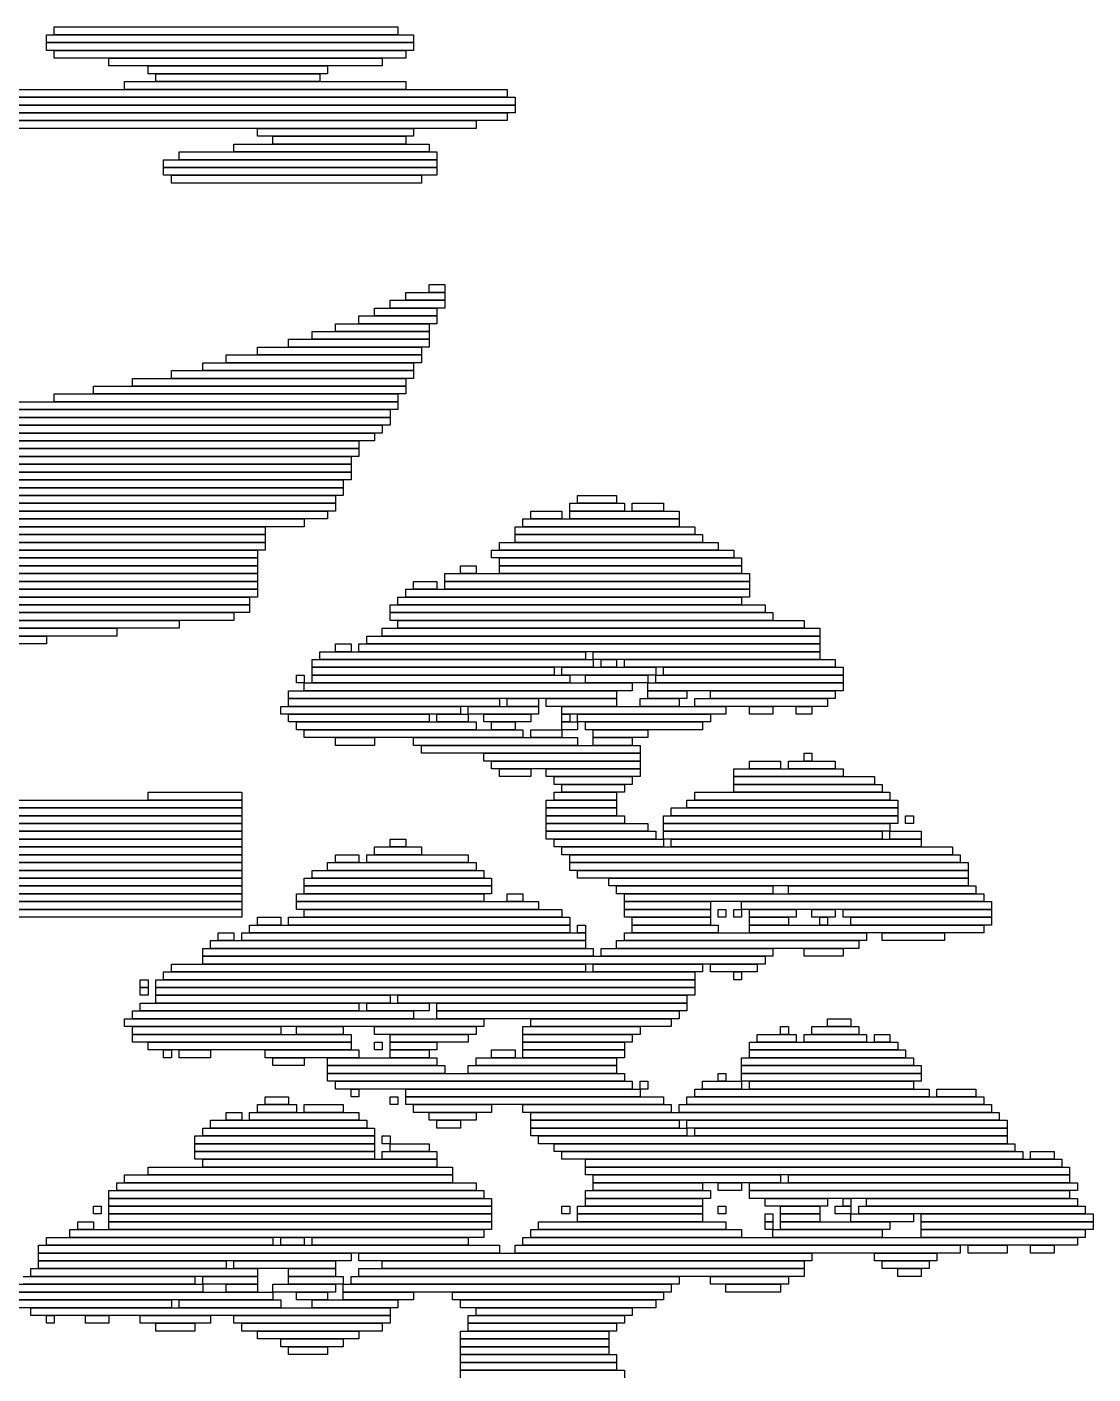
# Model space of a CAD drawing. Extents: x 290 to 734, y 306 to 705.
# Drawn here: x 597.5 to 734, y 509.5 to 682 of the extents above; entities that cross this region are included whole.
import ezdxf

# ---------------------------------------------------------------- set-up
doc = ezdxf.new("R2010")
doc.units = 0

msp = doc.modelspace()

# ---------------------------------------------------------------- linework, layer by layer
for p, q in [((601, 682), (645, 682)), ((601, 681), (601, 682)), ((645, 682), (645, 681)), ((600, 681), (647, 681)), ((600, 680), (600, 681)), ((647, 680), (600, 680)), ((600, 680), (647, 680)), ((600, 679), (600, 680)), ((645, 681), (601, 681)), ((647, 681), (647, 680)), ((647, 680), (647, 679)), ((647, 679), (600, 679)), ((601, 679), (646, 679)), ((601, 678), (601, 679)), ((646, 678), (601, 678)), ((608, 678), (643, 678)), ((608, 677), (608, 678)), ((643, 678), (643, 677)), ((646, 679), (646, 678)), ((643, 677), (608, 677)), ((613, 677), (636, 677)), ((613, 676), (613, 677)), ((636, 677), (636, 676)), ((610, 675), (646, 675)), ((610, 674), (610, 675)), ((636, 676), (613, 676)), ((614, 676), (635, 676)), ((614, 675), (614, 676)), ((635, 675), (614, 675)), ((635, 676), (635, 675)), ((646, 675), (646, 674)), ((583, 673), (660, 673)), ((586, 674), (659, 674)), ((659, 673), (586, 673)), ((646, 674), (610, 674)), ((659, 674), (659, 673)), ((660, 673), (660, 672)), ((582, 672), (660, 672)), ((660, 672), (583, 672)), ((660, 672), (660, 671)), ((660, 671), (582, 671)), ((582, 671), (659, 671)), ((659, 670), (582, 670)), ((585, 670), (655, 670)), ((655, 670), (655, 669)), ((659, 671), (659, 670)), ((655, 669), (585, 669)), ((627, 669), (647, 669)), ((627, 668), (627, 669)), ((647, 668), (627, 668)), ((629, 668), (646, 668)), ((629, 667), (629, 668)), ((646, 668), (646, 667)), ((647, 669), (647, 668)), ((617, 666), (650, 666)), ((617, 665), (617, 666)), ((624, 667), (649, 667)), ((624, 666), (624, 667)), ((649, 666), (624, 666)), ((646, 667), (629, 667)), ((649, 667), (649, 666)), ((650, 666), (650, 665)), ((615, 665), (650, 665)), ((615, 664), (615, 665)), ((650, 665), (617, 665)), ((650, 665), (650, 664)), ((650, 664), (615, 664)), ((615, 664), (650, 664)), ((615, 663), (615, 664)), ((650, 663), (615, 663)), ((616, 663), (648, 663)), ((616, 662), (616, 663)), ((648, 663), (648, 662)), ((650, 664), (650, 663)), ((648, 662), (616, 662)), ((649, 649), (651, 649)), ((649, 648), (649, 649)), ((651, 649), (651, 648)), ((644, 647), (651, 647)), ((644, 646), (644, 647)), ((646, 648), (651, 648)), ((646, 647), (646, 648)), ((651, 647), (646, 647)), ((651, 648), (649, 648)), ((651, 648), (651, 647)), ((651, 647), (651, 646)), ((642, 646), (650, 646)), ((642, 645), (642, 646)), ((651, 646), (644, 646)), ((650, 646), (650, 645)), ((637, 644), (649, 644)), ((637, 643), (637, 644)), ((640, 645), (650, 645)), ((640, 644), (640, 645)), ((650, 644), (640, 644)), ((650, 645), (642, 645)), ((649, 644), (649, 643)), ((650, 645), (650, 644)), ((631, 642), (649, 642)), ((631, 641), (631, 642)), ((634, 643), (649, 643)), ((634, 642), (634, 643)), ((649, 642), (634, 642)), ((649, 643), (637, 643)), ((649, 643), (649, 642)), ((649, 642), (649, 641)), ((623, 640), (648, 640)), ((623, 639), (623, 640)), ((627, 641), (648, 641)), ((627, 640), (627, 641)), ((648, 640), (627, 640)), ((649, 641), (631, 641)), ((648, 641), (648, 640)), ((648, 640), (648, 639)), ((620, 639), (647, 639)), ((620, 638), (620, 639)), ((648, 639), (623, 639)), ((647, 639), (647, 638)), ((611, 637), (646, 637)), ((611, 636), (611, 637)), ((616, 638), (647, 638)), ((616, 637), (616, 638)), ((647, 637), (616, 637)), ((647, 638), (620, 638)), ((646, 637), (646, 636)), ((647, 638), (647, 637)), ((601, 635), (645, 635)), ((601, 634), (601, 635)), ((606, 636), (646, 636)), ((606, 635), (606, 636)), ((646, 635), (606, 635)), ((646, 636), (611, 636)), ((645, 635), (645, 634)), ((646, 636), (646, 635)), ((595, 634), (645, 634)), ((645, 634), (601, 634)), ((645, 634), (645, 633)), ((580, 632), (644, 632)), ((588, 633), (644, 633)), ((644, 632), (588, 632)), ((645, 633), (595, 633)), ((644, 633), (644, 632)), ((644, 632), (644, 631)), ((559, 630), (642, 630)), ((571, 631), (643, 631)), ((643, 630), (571, 630)), ((644, 631), (580, 631)), ((642, 630), (642, 629)), ((643, 631), (643, 630)), ((398, 628), (640, 628)), ((543, 629), (640, 629)), ((640, 628), (543, 628)), ((642, 629), (559, 629)), ((640, 629), (640, 628)), ((640, 628), (640, 627)), ((640, 627), (398, 627)), ((398, 627), (639, 627)), ((639, 627), (639, 626)), ((639, 626), (398, 626)), ((399, 626), (639, 626)), ((639, 625), (399, 625)), ((399, 625), (639, 625)), ((639, 626), (639, 625)), ((639, 625), (639, 624)), ((639, 624), (399, 624)), ((399, 624), (638, 624)), ((638, 623), (399, 623)), ((400, 623), (638, 623)), ((638, 624), (638, 623)), ((638, 623), (638, 622)), ((638, 622), (400, 622)), ((400, 622), (637, 622)), ((637, 621), (400, 621)), ((401, 621), (637, 621)), ((637, 622), (637, 621)), ((637, 621), (637, 620)), ((667, 621), (674, 621)), ((667, 620), (667, 621)), ((668, 622), (673, 622)), ((668, 621), (668, 622)), ((673, 621), (668, 621)), ((673, 622), (673, 621)), ((674, 621), (674, 620)), ((675, 621), (679, 621)), ((675, 620), (675, 621)), ((679, 621), (679, 620)), ((637, 620), (401, 620)), ((401, 620), (636, 620)), ((636, 620), (636, 619)), ((662, 620), (666, 620)), ((662, 619), (662, 620)), ((666, 620), (666, 619)), ((674, 620), (667, 620)), ((667, 620), (681, 620)), ((667, 619), (667, 620)), ((679, 620), (675, 620)), ((681, 620), (681, 619)), ((636, 619), (401, 619)), ((404, 619), (633, 619)), ((633, 618), (404, 618)), ((409, 618), (628, 618)), ((628, 618), (628, 617)), ((633, 619), (633, 618)), ((660, 618), (683, 618)), ((660, 617), (660, 618)), ((661, 619), (681, 619)), ((661, 618), (661, 619)), ((681, 618), (661, 618)), ((666, 619), (662, 619)), ((681, 619), (667, 619)), ((681, 619), (681, 618)), ((683, 618), (683, 617)), ((628, 617), (409, 617)), ((410, 617), (628, 617)), ((628, 616), (410, 616)), ((410, 616), (628, 616)), ((628, 617), (628, 616)), ((628, 616), (628, 615)), ((658, 616), (686, 616)), ((658, 615), (658, 616)), ((683, 617), (660, 617)), ((660, 617), (684, 617)), ((660, 616), (660, 617)), ((684, 616), (660, 616)), ((684, 617), (684, 616)), ((686, 616), (686, 615)), ((628, 615), (410, 615)), ((410, 615), (627, 615)), ((627, 615), (627, 614)), ((657, 615), (688, 615)), ((657, 614), (657, 615)), ((686, 615), (658, 615)), ((688, 615), (688, 614)), ((627, 614), (410, 614)), ((410, 614), (627, 614)), ((627, 613), (410, 613)), ((410, 613), (627, 613)), ((627, 614), (627, 613)), ((627, 613), (627, 612)), ((653, 613), (655, 613)), ((653, 612), (653, 613)), ((655, 613), (655, 612)), ((688, 614), (657, 614)), ((658, 614), (689, 614)), ((658, 613), (658, 614)), ((689, 613), (658, 613)), ((658, 613), (689, 613)), ((658, 612), (658, 613)), ((689, 614), (689, 613)), ((689, 613), (689, 612)), ((627, 612), (410, 612)), ((411, 612), (627, 612)), ((627, 611), (411, 611)), ((411, 611), (627, 611)), ((627, 612), (627, 611)), ((627, 611), (627, 610)), ((647, 611), (650, 611)), ((647, 610), (647, 611)), ((650, 611), (650, 610)), ((651, 612), (690, 612)), ((651, 611), (651, 612)), ((690, 611), (651, 611)), ((651, 611), (690, 611)), ((651, 610), (651, 611)), ((655, 612), (653, 612)), ((689, 612), (658, 612)), ((690, 612), (690, 611)), ((690, 611), (690, 610)), ((627, 610), (411, 610)), ((411, 610), (627, 610)), ((627, 609), (411, 609)), ((411, 609), (626, 609)), ((626, 609), (626, 608)), ((627, 610), (627, 609)), ((645, 609), (689, 609)), ((645, 608), (645, 609)), ((646, 610), (690, 610)), ((646, 609), (646, 610)), ((690, 609), (646, 609)), ((650, 610), (647, 610)), ((690, 610), (651, 610)), ((689, 609), (689, 608)), ((690, 610), (690, 609)), ((626, 608), (411, 608)), ((412, 608), (626, 608)), ((626, 608), (626, 607)), ((644, 608), (692, 608)), ((644, 607), (644, 608)), ((689, 608), (645, 608)), ((692, 608), (692, 607)), ((626, 607), (412, 607)), ((413, 607), (624, 607)), ((624, 606), (413, 606)), ((420, 606), (617, 606)), ((617, 606), (617, 605)), ((624, 607), (624, 606)), ((692, 607), (644, 607)), ((644, 607), (693, 607)), ((644, 606), (644, 607)), ((693, 606), (644, 606)), ((645, 606), (697, 606)), ((645, 605), (645, 606)), ((693, 607), (693, 606)), ((697, 606), (697, 605)), ((617, 605), (420, 605)), ((427, 605), (609, 605)), ((609, 604), (427, 604)), ((436, 604), (600, 604)), ((600, 604), (600, 603)), ((609, 605), (609, 604)), ((641, 604), (699, 604)), ((641, 603), (641, 604)), ((643, 605), (699, 605)), ((643, 604), (643, 605)), ((699, 604), (643, 604)), ((697, 605), (645, 605)), ((699, 605), (699, 604)), ((699, 604), (699, 603)), ((600, 603), (436, 603)), ((637, 603), (639, 603)), ((637, 602), (637, 603)), ((639, 603), (639, 602)), ((640, 603), (699, 603)), ((640, 602), (640, 603)), ((699, 603), (641, 603)), ((699, 603), (699, 602)), ((634, 601), (670, 601)), ((634, 600), (634, 601)), ((635, 602), (669, 602)), ((635, 601), (635, 602)), ((669, 601), (635, 601)), ((639, 602), (637, 602)), ((699, 602), (640, 602)), ((669, 602), (669, 601)), ((670, 602), (699, 602)), ((670, 601), (670, 602)), ((699, 601), (670, 601)), ((670, 601), (670, 600)), ((671, 601), (673, 601)), ((671, 600), (671, 601)), ((673, 601), (673, 600)), ((674, 601), (701, 601)), ((674, 600), (674, 601)), ((699, 602), (699, 601)), ((701, 601), (701, 600)), ((632, 599), (633, 599)), ((632, 598), (632, 599)), ((633, 599), (633, 598)), ((670, 600), (634, 600)), ((634, 600), (665, 600)), ((634, 599), (634, 600)), ((665, 599), (634, 599)), ((634, 599), (667, 599)), ((634, 598), (634, 599)), ((665, 600), (665, 599)), ((666, 600), (678, 600)), ((666, 599), (666, 600)), ((678, 599), (666, 599)), ((667, 599), (667, 598)), ((669, 599), (677, 599)), ((669, 598), (669, 599)), ((673, 600), (671, 600)), ((701, 600), (674, 600)), ((677, 599), (677, 598)), ((678, 600), (678, 599)), ((678, 599), (702, 599)), ((678, 598), (678, 599)), ((679, 600), (702, 600)), ((679, 599), (679, 600)), ((702, 599), (679, 599)), ((702, 600), (702, 599)), ((702, 599), (702, 598)), ((631, 597), (673, 597)), ((631, 596), (631, 597)), ((633, 598), (632, 598)), ((633, 598), (675, 598)), ((633, 597), (633, 598)), ((675, 597), (633, 597)), ((667, 598), (634, 598)), ((677, 598), (669, 598)), ((673, 597), (673, 596)), ((675, 598), (675, 597)), ((677, 598), (702, 598)), ((677, 597), (677, 598)), ((702, 597), (677, 597)), ((677, 597), (682, 597)), ((677, 596), (677, 597)), ((702, 598), (678, 598)), ((682, 597), (682, 596)), ((685, 597), (701, 597)), ((685, 596), (685, 597)), ((701, 597), (701, 596)), ((702, 598), (702, 597)), ((673, 596), (631, 596)), ((631, 596), (658, 596)), ((631, 595), (631, 596)), ((658, 596), (658, 595)), ((659, 596), (663, 596)), ((659, 595), (659, 596)), ((663, 596), (663, 595)), ((664, 596), (673, 596)), ((664, 595), (664, 596)), ((673, 596), (673, 595)), ((676, 596), (681, 596)), ((676, 595), (676, 596)), ((682, 596), (677, 596)), ((681, 596), (681, 595)), ((683, 596), (700, 596)), ((683, 595), (683, 596)), ((701, 596), (685, 596)), ((700, 596), (700, 595)), ((630, 595), (653, 595)), ((630, 594), (630, 595)), ((653, 594), (630, 594)), ((658, 595), (631, 595)), ((631, 594), (649, 594)), ((631, 593), (631, 594)), ((649, 594), (649, 593)), ((650, 594), (654, 594)), ((650, 593), (650, 594)), ((653, 595), (653, 594)), ((654, 595), (663, 595)), ((654, 594), (654, 595)), ((663, 594), (654, 594)), ((654, 594), (654, 593)), ((656, 594), (662, 594)), ((656, 593), (656, 594)), ((663, 595), (659, 595)), ((662, 594), (662, 593)), ((663, 595), (663, 594)), ((673, 595), (664, 595)), ((666, 595), (687, 595)), ((666, 594), (666, 595)), ((687, 594), (666, 594)), ((666, 594), (667, 594)), ((666, 593), (666, 594)), ((667, 594), (667, 593)), ((668, 594), (685, 594)), ((668, 593), (668, 594)), ((681, 595), (676, 595)), ((700, 595), (683, 595)), ((685, 594), (685, 593)), ((687, 595), (687, 594)), ((690, 595), (693, 595)), ((690, 594), (690, 595)), ((693, 594), (690, 594)), ((693, 595), (693, 594)), ((696, 595), (698, 595)), ((696, 594), (696, 595)), ((698, 594), (696, 594)), ((698, 595), (698, 594)), ((649, 593), (631, 593)), ((632, 593), (655, 593)), ((632, 592), (632, 593)), ((655, 592), (632, 592)), ((633, 592), (661, 592)), ((633, 591), (633, 592)), ((654, 593), (650, 593)), ((655, 593), (655, 592)), ((662, 593), (656, 593)), ((657, 593), (660, 593)), ((657, 592), (657, 593)), ((660, 592), (657, 592)), ((660, 593), (660, 592)), ((661, 592), (661, 591)), ((662, 592), (666, 592)), ((662, 591), (662, 592)), ((667, 593), (666, 593)), ((666, 593), (668, 593)), ((666, 592), (666, 593)), ((668, 592), (666, 592)), ((666, 592), (666, 591)), ((685, 593), (668, 593)), ((668, 593), (668, 592)), ((669, 593), (684, 593)), ((669, 592), (669, 593)), ((684, 592), (669, 592)), ((670, 592), (677, 592)), ((670, 591), (670, 592)), ((677, 592), (677, 591)), ((684, 593), (684, 592)), ((661, 591), (633, 591)), ((637, 591), (642, 591)), ((637, 590), (637, 591)), ((642, 590), (637, 590)), ((642, 591), (642, 590)), ((647, 591), (668, 591)), ((647, 590), (647, 591)), ((668, 590), (647, 590)), ((648, 590), (676, 590)), ((648, 589), (648, 590)), ((666, 591), (662, 591)), ((668, 591), (668, 590)), ((677, 591), (670, 591)), ((670, 591), (675, 591)), ((670, 590), (670, 591)), ((675, 590), (670, 590)), ((675, 591), (675, 590)), ((676, 590), (676, 589)), ((676, 589), (648, 589)), ((656, 589), (676, 589)), ((656, 588), (656, 589)), ((676, 589), (676, 588)), ((697, 589), (698, 589)), ((697, 588), (697, 589)), ((698, 589), (698, 588)), ((676, 588), (656, 588)), ((657, 588), (676, 588)), ((657, 587), (657, 588)), ((676, 587), (657, 587)), ((658, 587), (662, 587)), ((658, 586), (658, 587)), ((662, 587), (662, 586)), ((664, 587), (676, 587)), ((664, 586), (664, 587)), ((676, 588), (676, 587)), ((676, 587), (676, 586)), ((688, 587), (702, 587)), ((688, 586), (688, 587)), ((690, 588), (694, 588)), ((690, 587), (690, 588)), ((694, 587), (690, 587)), ((694, 588), (694, 587)), ((695, 588), (701, 588)), ((695, 587), (695, 588)), ((701, 587), (695, 587)), ((698, 588), (697, 588)), ((701, 588), (701, 587)), ((702, 587), (702, 586)), ((662, 586), (658, 586)), ((676, 586), (664, 586)), ((665, 586), (675, 586)), ((665, 585), (665, 586)), ((675, 585), (665, 585)), ((666, 585), (674, 585)), ((666, 584), (666, 585)), ((674, 585), (674, 584)), ((675, 586), (675, 585)), ((702, 586), (688, 586)), ((688, 586), (706, 586)), ((688, 585), (688, 586)), ((706, 585), (688, 585)), ((688, 585), (707, 585)), ((688, 584), (688, 585)), ((706, 586), (706, 585)), ((707, 585), (707, 584)), ((613, 584), (625, 584)), ((613, 583), (613, 584)), ((625, 584), (625, 583)), ((665, 584), (673, 584)), ((665, 583), (665, 584)), ((674, 584), (666, 584)), ((673, 584), (673, 583)), ((683, 584), (708, 584)), ((683, 583), (683, 584)), ((707, 584), (688, 584)), ((708, 584), (708, 583)), ((413, 582), (625, 582)), ((563, 583), (625, 583)), ((625, 582), (563, 582)), ((625, 583), (613, 583)), ((625, 583), (625, 582)), ((625, 582), (625, 581)), ((664, 583), (673, 583)), ((664, 582), (664, 583)), ((673, 582), (664, 582)), ((664, 582), (673, 582)), ((664, 581), (664, 582)), ((673, 583), (665, 583)), ((673, 583), (673, 582)), ((673, 582), (673, 581)), ((680, 582), (709, 582)), ((680, 581), (680, 582)), ((682, 583), (709, 583)), ((682, 582), (682, 583)), ((709, 582), (682, 582)), ((708, 583), (683, 583)), ((709, 583), (709, 582)), ((709, 582), (709, 581)), ((625, 581), (413, 581)), ((413, 581), (625, 581)), ((625, 580), (413, 580)), ((413, 580), (625, 580)), ((625, 581), (625, 580)), ((625, 580), (625, 579)), ((673, 581), (664, 581)), ((664, 581), (674, 581)), ((664, 580), (664, 581)), ((674, 580), (664, 580)), ((664, 580), (677, 580)), ((664, 579), (664, 580)), ((674, 581), (674, 580)), ((677, 580), (677, 579)), ((679, 581), (709, 581)), ((679, 580), (679, 581)), ((709, 580), (679, 580)), ((679, 580), (708, 580)), ((679, 579), (679, 580)), ((709, 581), (680, 581)), ((708, 580), (708, 579)), ((709, 581), (709, 580)), ((710, 581), (711, 581)), ((710, 580), (710, 581)), ((711, 580), (710, 580)), ((711, 581), (711, 580)), ((625, 579), (413, 579)), ((413, 579), (625, 579)), ((625, 578), (413, 578)), ((413, 578), (625, 578)), ((625, 579), (625, 578)), ((625, 578), (625, 577)), ((644, 578), (646, 578)), ((644, 577), (644, 578)), ((646, 578), (646, 577)), ((677, 579), (664, 579)), ((664, 579), (678, 579)), ((664, 578), (664, 579)), ((678, 578), (664, 578)), ((665, 578), (679, 578)), ((665, 577), (665, 578)), ((678, 579), (678, 578)), ((708, 579), (679, 579)), ((679, 579), (707, 579)), ((679, 578), (679, 579)), ((707, 578), (679, 578)), ((679, 578), (679, 577)), ((680, 578), (712, 578)), ((680, 577), (680, 578)), ((707, 579), (707, 578)), ((708, 579), (712, 579)), ((708, 578), (708, 579)), ((712, 578), (708, 578)), ((712, 579), (712, 578)), ((712, 578), (712, 577)), ((625, 577), (413, 577)), ((413, 577), (625, 577)), ((625, 577), (625, 576)), ((642, 577), (648, 577)), ((642, 576), (642, 577)), ((646, 577), (644, 577)), ((648, 577), (648, 576)), ((679, 577), (665, 577)), ((666, 577), (716, 577)), ((666, 576), (666, 577)), ((712, 577), (680, 577)), ((716, 577), (716, 576)), ((625, 576), (413, 576)), ((413, 576), (625, 576)), ((625, 575), (413, 575)), ((413, 575), (625, 575)), ((625, 576), (625, 575)), ((625, 575), (625, 574)), ((636, 575), (655, 575)), ((636, 574), (636, 575)), ((637, 576), (640, 576)), ((637, 575), (637, 576)), ((640, 575), (637, 575)), ((640, 576), (640, 575)), ((641, 576), (654, 576)), ((641, 575), (641, 576)), ((654, 575), (641, 575)), ((648, 576), (642, 576)), ((654, 576), (654, 575)), ((655, 575), (655, 574)), ((716, 576), (666, 576)), ((667, 576), (717, 576)), ((667, 575), (667, 576)), ((717, 575), (667, 575)), ((667, 575), (718, 575)), ((667, 574), (667, 575)), ((717, 576), (717, 575)), ((718, 575), (718, 574)), ((625, 574), (413, 574)), ((413, 574), (625, 574)), ((625, 573), (413, 573)), ((413, 573), (625, 573)), ((625, 574), (625, 573)), ((625, 573), (625, 572)), ((633, 573), (657, 573)), ((633, 572), (633, 573)), ((634, 574), (656, 574)), ((634, 573), (634, 574)), ((656, 573), (634, 573)), ((655, 574), (636, 574)), ((656, 574), (656, 573)), ((657, 573), (657, 572)), ((718, 574), (667, 574)), ((668, 574), (718, 574)), ((668, 573), (668, 574)), ((718, 573), (668, 573)), ((672, 573), (718, 573)), ((672, 572), (672, 573)), ((718, 574), (718, 573)), ((718, 573), (718, 572)), ((625, 572), (413, 572)), ((413, 572), (625, 572)), ((625, 571), (413, 571)), ((413, 571), (625, 571)), ((625, 572), (625, 571)), ((625, 571), (625, 570)), ((632, 571), (656, 571)), ((632, 570), (632, 571)), ((657, 572), (633, 572)), ((633, 572), (657, 572)), ((633, 571), (633, 572)), ((657, 571), (633, 571)), ((656, 571), (656, 570)), ((657, 572), (657, 571)), ((659, 571), (661, 571)), ((659, 570), (659, 571)), ((661, 571), (661, 570)), ((718, 572), (672, 572)), ((673, 572), (693, 572)), ((673, 571), (673, 572)), ((693, 571), (673, 571)), ((674, 571), (720, 571)), ((674, 570), (674, 571)), ((693, 572), (693, 571)), ((695, 572), (719, 572)), ((695, 571), (695, 572)), ((719, 571), (695, 571)), ((719, 572), (719, 571)), ((720, 571), (720, 570)), ((625, 570), (413, 570)), ((413, 570), (625, 570)), ((625, 570), (625, 569)), ((656, 570), (632, 570)), ((632, 570), (663, 570)), ((632, 569), (632, 570)), ((661, 570), (659, 570)), ((663, 570), (663, 569)), ((720, 570), (674, 570)), ((674, 570), (685, 570)), ((674, 569), (674, 570)), ((685, 570), (685, 569)), ((689, 570), (721, 570)), ((689, 569), (689, 570)), ((721, 570), (721, 569)), ((625, 569), (413, 569)), ((413, 569), (625, 569)), ((625, 568), (413, 568)), ((625, 569), (625, 568)), ((627, 568), (630, 568)), ((627, 567), (627, 568)), ((630, 568), (630, 567)), ((631, 568), (667, 568)), ((631, 567), (631, 568)), ((663, 569), (632, 569)), ((633, 569), (666, 569)), ((633, 568), (633, 569)), ((666, 568), (633, 568)), ((666, 569), (666, 568)), ((667, 568), (667, 567)), ((685, 569), (674, 569)), ((674, 569), (685, 569)), ((674, 568), (674, 569)), ((685, 568), (674, 568)), ((675, 568), (685, 568)), ((675, 567), (675, 568)), ((685, 569), (685, 568)), ((685, 568), (685, 567)), ((686, 569), (687, 569)), ((686, 568), (686, 569)), ((687, 568), (686, 568)), ((687, 569), (687, 568)), ((688, 569), (689, 569)), ((688, 568), (688, 569)), ((689, 568), (688, 568)), ((721, 569), (689, 569)), ((689, 569), (689, 568)), ((690, 569), (696, 569)), ((690, 568), (690, 569)), ((696, 568), (690, 568)), ((690, 568), (695, 568)), ((690, 567), (690, 568)), ((695, 568), (695, 567)), ((696, 569), (696, 568)), ((698, 569), (701, 569)), ((698, 568), (698, 569)), ((701, 568), (698, 568)), ((699, 568), (700, 568)), ((699, 567), (699, 568)), ((700, 568), (700, 567)), ((701, 569), (701, 568)), ((702, 569), (721, 569)), ((702, 568), (702, 569)), ((721, 568), (702, 568)), ((703, 568), (721, 568)), ((703, 567), (703, 568)), ((721, 569), (721, 568)), ((721, 568), (721, 567)), ((622, 566), (624, 566)), ((622, 565), (622, 566)), ((624, 566), (624, 565)), ((625, 566), (669, 566)), ((625, 565), (625, 566)), ((626, 567), (667, 567)), ((626, 566), (626, 567)), ((667, 566), (626, 566)), ((630, 567), (627, 567)), ((667, 567), (631, 567)), ((667, 567), (667, 566)), ((668, 567), (669, 567)), ((668, 566), (668, 567)), ((669, 566), (668, 566)), ((669, 567), (669, 566)), ((669, 566), (669, 565)), ((674, 566), (705, 566)), ((674, 565), (674, 566)), ((685, 567), (675, 567)), ((675, 567), (686, 567)), ((675, 566), (675, 567)), ((686, 566), (675, 566)), ((686, 567), (686, 566)), ((695, 567), (690, 567)), ((690, 567), (720, 567)), ((690, 566), (690, 567)), ((720, 566), (690, 566)), ((700, 567), (699, 567)), ((721, 567), (703, 567)), ((705, 566), (705, 565)), ((707, 566), (715, 566)), ((707, 565), (707, 566)), ((715, 566), (715, 565)), ((720, 567), (720, 566)), ((621, 565), (669, 565)), ((621, 564), (621, 565)), ((624, 565), (622, 565)), ((669, 565), (625, 565)), ((669, 565), (669, 564)), ((673, 565), (704, 565)), ((673, 564), (673, 565)), ((705, 565), (674, 565)), ((704, 565), (704, 564)), ((715, 565), (707, 565)), ((620, 564), (670, 564)), ((620, 563), (620, 564)), ((670, 563), (620, 563)), ((620, 563), (692, 563)), ((620, 562), (620, 563)), ((669, 564), (621, 564)), ((670, 564), (670, 563)), ((671, 564), (693, 564)), ((671, 563), (671, 564)), ((693, 563), (671, 563)), ((704, 564), (673, 564)), ((692, 563), (692, 562)), ((693, 564), (693, 563)), ((697, 564), (702, 564)), ((697, 563), (697, 564)), ((702, 563), (697, 563)), ((702, 564), (702, 563)), ((615, 561), (683, 561)), ((615, 560), (615, 561)), ((616, 562), (669, 562)), ((616, 561), (616, 562)), ((669, 561), (616, 561)), ((692, 562), (620, 562)), ((669, 562), (669, 561)), ((670, 562), (684, 562)), ((670, 561), (670, 562)), ((684, 561), (670, 561)), ((683, 561), (683, 560)), ((684, 562), (684, 561)), ((685, 562), (691, 562)), ((685, 561), (685, 562)), ((691, 561), (685, 561)), ((688, 561), (689, 561)), ((688, 560), (688, 561)), ((689, 561), (689, 560)), ((691, 562), (691, 561)), ((612, 560), (613, 560)), ((612, 559), (612, 560)), ((613, 559), (612, 559)), ((612, 559), (613, 559)), ((612, 558), (612, 559)), ((613, 560), (613, 559)), ((613, 559), (613, 558)), ((614, 560), (683, 560)), ((614, 559), (614, 560)), ((683, 559), (614, 559)), ((614, 559), (683, 559)), ((614, 558), (614, 559)), ((683, 560), (615, 560)), ((683, 560), (683, 559)), ((683, 559), (683, 558)), ((689, 560), (688, 560)), ((613, 558), (612, 558)), ((683, 558), (614, 558)), ((614, 558), (644, 558)), ((614, 557), (614, 558)), ((644, 558), (644, 557)), ((645, 558), (682, 558)), ((645, 557), (645, 558)), ((682, 558), (682, 557)), ((611, 556), (647, 556)), ((611, 555), (611, 556)), ((612, 557), (640, 557)), ((612, 556), (612, 557)), ((640, 556), (612, 556)), ((644, 557), (614, 557)), ((640, 557), (640, 556)), ((641, 557), (649, 557)), ((641, 556), (641, 557)), ((649, 556), (641, 556)), ((682, 557), (645, 557)), ((647, 556), (647, 555)), ((649, 557), (649, 556)), ((650, 557), (682, 557)), ((650, 556), (650, 557)), ((682, 556), (650, 556)), ((650, 556), (681, 556)), ((650, 555), (650, 556)), ((681, 556), (681, 555)), ((682, 557), (682, 556)), ((610, 555), (656, 555)), ((610, 554), (610, 555)), ((656, 554), (610, 554)), ((647, 555), (611, 555)), ((611, 554), (630, 554)), ((611, 553), (611, 554)), ((630, 554), (630, 553)), ((632, 554), (638, 554)), ((632, 553), (632, 554)), ((638, 554), (638, 553)), ((642, 554), (655, 554)), ((642, 553), (642, 554)), ((681, 555), (650, 555)), ((655, 554), (655, 553)), ((656, 555), (656, 554)), ((661, 554), (676, 554)), ((661, 553), (661, 554)), ((662, 555), (680, 555)), ((662, 554), (662, 555)), ((680, 554), (662, 554)), ((676, 554), (676, 553)), ((680, 555), (680, 554)), ((694, 554), (695, 554)), ((694, 553), (694, 554)), ((695, 554), (695, 553)), ((698, 554), (704, 554)), ((698, 553), (698, 554)), ((700, 555), (703, 555)), ((700, 554), (700, 555)), ((703, 554), (700, 554)), ((703, 555), (703, 554)), ((704, 554), (704, 553)), ((630, 553), (611, 553)), ((611, 553), (639, 553)), ((611, 552), (611, 553)), ((639, 552), (611, 552)), ((613, 552), (639, 552)), ((613, 551), (613, 552)), ((638, 553), (632, 553)), ((639, 553), (639, 552)), ((639, 552), (639, 551)), ((655, 553), (642, 553)), ((642, 552), (643, 552)), ((642, 551), (642, 552)), ((643, 552), (643, 551)), ((644, 553), (654, 553)), ((644, 552), (644, 553)), ((654, 552), (644, 552)), ((644, 552), (650, 552)), ((644, 551), (644, 552)), ((650, 552), (650, 551)), ((654, 553), (654, 552)), ((676, 553), (661, 553)), ((661, 553), (675, 553)), ((661, 552), (661, 553)), ((675, 552), (661, 552)), ((661, 552), (674, 552)), ((661, 551), (661, 552)), ((674, 552), (674, 551)), ((675, 553), (675, 552)), ((690, 552), (709, 552)), ((690, 551), (690, 552)), ((691, 553), (696, 553)), ((691, 552), (691, 553)), ((696, 552), (691, 552)), ((695, 553), (694, 553)), ((696, 553), (696, 552)), ((697, 553), (705, 553)), ((697, 552), (697, 553)), ((705, 552), (697, 552)), ((704, 553), (698, 553)), ((705, 553), (705, 552)), ((706, 553), (708, 553)), ((706, 552), (706, 553)), ((708, 552), (706, 552)), ((708, 553), (708, 552)), ((709, 552), (709, 551)), ((639, 551), (613, 551)), ((615, 551), (616, 551)), ((615, 550), (615, 551)), ((616, 551), (616, 550)), ((617, 551), (621, 551)), ((617, 550), (617, 551)), ((621, 551), (621, 550)), ((628, 551), (640, 551)), ((628, 550), (628, 551)), ((640, 551), (640, 550)), ((643, 551), (642, 551)), ((650, 551), (644, 551)), ((644, 551), (649, 551)), ((644, 550), (644, 551)), ((649, 551), (649, 550)), ((657, 551), (660, 551)), ((657, 550), (657, 551)), ((660, 551), (660, 550)), ((674, 551), (661, 551)), ((661, 551), (674, 551)), ((661, 550), (661, 551)), ((674, 551), (674, 550)), ((709, 551), (690, 551)), ((690, 551), (710, 551)), ((690, 550), (690, 551)), ((710, 551), (710, 550)), ((616, 550), (615, 550)), ((621, 550), (617, 550)), ((640, 550), (628, 550)), ((629, 550), (633, 550)), ((629, 549), (629, 550)), ((633, 549), (629, 549)), ((633, 550), (633, 549)), ((636, 550), (650, 550)), ((636, 549), (636, 550)), ((650, 549), (636, 549)), ((636, 549), (651, 549)), ((636, 548), (636, 549)), ((649, 550), (644, 550)), ((650, 550), (650, 549)), ((651, 549), (651, 548)), ((654, 549), (673, 549)), ((654, 548), (654, 549)), ((655, 550), (673, 550)), ((655, 549), (655, 550)), ((673, 549), (655, 549)), ((660, 550), (657, 550)), ((674, 550), (661, 550)), ((673, 550), (673, 549)), ((673, 549), (673, 548)), ((689, 550), (711, 550)), ((689, 549), (689, 550)), ((711, 549), (689, 549)), ((689, 549), (712, 549)), ((689, 548), (689, 549)), ((710, 550), (690, 550)), ((711, 550), (711, 549)), ((712, 549), (712, 548)), ((651, 548), (636, 548)), ((636, 548), (674, 548)), ((636, 547), (636, 548)), ((674, 547), (636, 547)), ((637, 547), (675, 547)), ((637, 546), (637, 547)), ((673, 548), (654, 548)), ((674, 548), (674, 547)), ((675, 547), (675, 546)), ((676, 547), (677, 547)), ((676, 546), (676, 547)), ((677, 547), (677, 546)), ((684, 547), (689, 547)), ((684, 546), (684, 547)), ((686, 548), (687, 548)), ((686, 547), (686, 548)), ((687, 547), (686, 547)), ((687, 548), (687, 547)), ((712, 548), (689, 548)), ((689, 548), (712, 548)), ((689, 547), (689, 548)), ((712, 547), (689, 547)), ((689, 547), (689, 546)), ((690, 547), (711, 547)), ((690, 546), (690, 547)), ((711, 547), (711, 546)), ((712, 548), (712, 547)), ((675, 546), (637, 546)), ((639, 546), (640, 546)), ((639, 545), (639, 546)), ((640, 546), (640, 545)), ((646, 546), (676, 546)), ((646, 545), (646, 546)), ((677, 546), (676, 546)), ((676, 546), (676, 545)), ((683, 546), (713, 546)), ((683, 545), (683, 546)), ((689, 546), (684, 546)), ((711, 546), (690, 546)), ((713, 546), (713, 545)), ((714, 546), (719, 546)), ((714, 545), (714, 546)), ((719, 546), (719, 545)), ((627, 544), (632, 544)), ((627, 543), (627, 544)), ((628, 545), (631, 545)), ((628, 544), (628, 545)), ((631, 544), (628, 544)), ((631, 545), (631, 544)), ((632, 544), (632, 543)), ((633, 544), (638, 544)), ((633, 543), (633, 544)), ((638, 544), (638, 543)), ((640, 545), (639, 545)), ((644, 545), (645, 545)), ((644, 544), (644, 545)), ((645, 544), (644, 544)), ((645, 545), (645, 544)), ((676, 545), (646, 545)), ((646, 545), (679, 545)), ((646, 544), (646, 545)), ((679, 544), (646, 544)), ((647, 544), (657, 544)), ((647, 543), (647, 544)), ((657, 544), (657, 543)), ((661, 544), (680, 544)), ((661, 543), (661, 544)), ((679, 545), (679, 544)), ((680, 544), (680, 543)), ((681, 544), (721, 544)), ((681, 543), (681, 544)), ((682, 545), (720, 545)), ((682, 544), (682, 545)), ((720, 544), (682, 544)), ((713, 545), (683, 545)), ((719, 545), (714, 545)), ((720, 545), (720, 544)), ((721, 544), (721, 543)), ((621, 542), (641, 542)), ((621, 541), (621, 542)), ((623, 543), (625, 543)), ((623, 542), (623, 543)), ((625, 542), (623, 542)), ((625, 543), (625, 542)), ((626, 543), (640, 543)), ((626, 542), (626, 543)), ((640, 542), (626, 542)), ((632, 543), (627, 543)), ((638, 543), (633, 543)), ((640, 543), (640, 542)), ((641, 542), (641, 541)), ((657, 543), (647, 543)), ((649, 543), (655, 543)), ((649, 542), (649, 543)), ((655, 542), (649, 542)), ((650, 542), (653, 542)), ((650, 541), (650, 542)), ((653, 542), (653, 541)), ((655, 543), (655, 542)), ((680, 543), (661, 543)), ((662, 543), (722, 543)), ((662, 542), (662, 543)), ((722, 542), (662, 542)), ((662, 542), (681, 542)), ((662, 541), (662, 542)), ((721, 543), (681, 543)), ((681, 542), (681, 541)), ((682, 542), (723, 542)), ((682, 541), (682, 542)), ((722, 543), (722, 542)), ((723, 542), (723, 541)), ((619, 540), (642, 540)), ((619, 539), (619, 540)), ((620, 541), (642, 541)), ((620, 540), (620, 541)), ((642, 540), (620, 540)), ((641, 541), (621, 541)), ((642, 541), (642, 540)), ((642, 540), (642, 539)), ((643, 540), (644, 540)), ((643, 539), (643, 540)), ((644, 540), (644, 539)), ((653, 541), (650, 541)), ((681, 541), (662, 541)), ((662, 541), (682, 541)), ((662, 540), (662, 541)), ((682, 540), (662, 540)), ((663, 540), (723, 540)), ((663, 539), (663, 540)), ((723, 541), (682, 541)), ((682, 541), (682, 540)), ((683, 541), (723, 541)), ((683, 540), (683, 541)), ((723, 540), (683, 540)), ((723, 541), (723, 540)), ((723, 540), (723, 539)), ((642, 539), (619, 539)), ((619, 539), (642, 539)), ((619, 538), (619, 539)), ((642, 539), (642, 538)), ((644, 539), (643, 539)), ((644, 539), (649, 539)), ((644, 538), (644, 539)), ((649, 539), (649, 538)), ((723, 539), (663, 539)), ((665, 539), (724, 539)), ((665, 538), (665, 539)), ((724, 539), (724, 538)), ((642, 538), (619, 538)), ((619, 538), (642, 538)), ((619, 537), (619, 538)), ((642, 537), (619, 537)), ((620, 537), (650, 537)), ((620, 536), (620, 537)), ((642, 538), (642, 537)), ((643, 538), (650, 538)), ((643, 537), (643, 538)), ((650, 537), (643, 537)), ((649, 538), (644, 538)), ((650, 538), (650, 537)), ((650, 537), (650, 536)), ((724, 538), (665, 538)), ((666, 538), (725, 538)), ((666, 537), (666, 538)), ((725, 537), (666, 537)), ((669, 537), (730, 537)), ((669, 536), (669, 537)), ((725, 538), (725, 537)), ((726, 538), (729, 538)), ((726, 537), (726, 538)), ((729, 537), (726, 537)), ((729, 538), (729, 537)), ((730, 537), (730, 536)), ((610, 535), (652, 535)), ((610, 534), (610, 535)), ((613, 536), (652, 536)), ((613, 535), (613, 536)), ((652, 535), (613, 535)), ((650, 536), (620, 536)), ((652, 536), (652, 535)), ((652, 535), (652, 534)), ((730, 536), (669, 536)), ((669, 536), (731, 536)), ((669, 535), (669, 536)), ((731, 535), (669, 535)), ((670, 535), (694, 535)), ((670, 534), (670, 535)), ((694, 535), (694, 534)), ((695, 535), (731, 535)), ((695, 534), (695, 535)), ((731, 536), (731, 535)), ((731, 535), (731, 534)), ((609, 534), (655, 534)), ((609, 533), (609, 534)), ((652, 534), (610, 534)), ((655, 534), (655, 533)), ((694, 534), (670, 534)), ((670, 534), (684, 534)), ((670, 533), (670, 534)), ((684, 534), (684, 533)), ((686, 534), (689, 534)), ((686, 533), (686, 534)), ((689, 534), (689, 533)), ((690, 534), (732, 534)), ((690, 533), (690, 534)), ((731, 534), (695, 534)), ((732, 534), (732, 533)), ((608, 533), (656, 533)), ((608, 532), (608, 533)), ((656, 532), (608, 532)), ((608, 532), (657, 532)), ((608, 531), (608, 532)), ((655, 533), (609, 533)), ((656, 533), (656, 532)), ((657, 532), (657, 531)), ((669, 533), (685, 533)), ((669, 532), (669, 533)), ((685, 532), (669, 532)), ((669, 532), (684, 532)), ((669, 531), (669, 532)), ((684, 533), (670, 533)), ((684, 532), (684, 531)), ((685, 533), (685, 532)), ((689, 533), (686, 533)), ((732, 533), (690, 533)), ((690, 533), (731, 533)), ((690, 532), (690, 533)), ((731, 532), (690, 532)), ((692, 532), (700, 532)), ((692, 531), (692, 532)), ((700, 532), (700, 531)), ((702, 532), (703, 532)), ((702, 531), (702, 532)), ((703, 532), (703, 531)), ((705, 532), (732, 532)), ((705, 531), (705, 532)), ((731, 533), (731, 532)), ((732, 532), (732, 531)), ((606, 531), (607, 531)), ((606, 530), (606, 531)), ((607, 530), (606, 530)), ((607, 531), (607, 530)), ((657, 531), (608, 531)), ((608, 531), (657, 531)), ((608, 530), (608, 531)), ((657, 530), (608, 530)), ((608, 530), (657, 530)), ((608, 529), (608, 530)), ((657, 531), (657, 530)), ((657, 530), (657, 529)), ((666, 531), (667, 531)), ((666, 530), (666, 531)), ((667, 530), (666, 530)), ((667, 531), (667, 530)), ((668, 531), (684, 531)), ((668, 530), (668, 531)), ((684, 530), (668, 530)), ((668, 530), (684, 530)), ((668, 529), (668, 530)), ((684, 531), (669, 531)), ((684, 531), (684, 530)), ((684, 530), (684, 529)), ((686, 531), (687, 531)), ((686, 530), (686, 531)), ((687, 530), (686, 530)), ((687, 531), (687, 530)), ((700, 531), (692, 531)), ((692, 530), (693, 530)), ((692, 529), (692, 530)), ((693, 530), (693, 529)), ((694, 531), (699, 531)), ((694, 530), (694, 531)), ((699, 530), (694, 530)), ((694, 530), (699, 530)), ((694, 529), (694, 530)), ((699, 531), (699, 530)), ((699, 530), (699, 529)), ((701, 531), (703, 531)), ((701, 530), (701, 531)), ((703, 530), (701, 530)), ((703, 531), (702, 531)), ((703, 531), (703, 530)), ((703, 530), (711, 530)), ((703, 529), (703, 530)), ((704, 531), (733, 531)), ((704, 530), (704, 531)), ((733, 530), (704, 530)), ((732, 531), (705, 531)), ((711, 530), (711, 529)), ((712, 530), (734, 530)), ((712, 529), (712, 530)), ((733, 531), (733, 530)), ((734, 530), (734, 529)), ((603, 528), (656, 528)), ((603, 527), (603, 528)), ((604, 529), (606, 529)), ((604, 528), (604, 529)), ((606, 528), (604, 528)), ((606, 529), (606, 528)), ((657, 529), (608, 529)), ((608, 529), (657, 529)), ((608, 528), (608, 529)), ((657, 528), (608, 528)), ((656, 528), (656, 527)), ((657, 529), (657, 528)), ((662, 528), (689, 528)), ((662, 527), (662, 528)), ((663, 529), (687, 529)), ((663, 528), (663, 529)), ((687, 528), (663, 528)), ((684, 529), (668, 529)), ((687, 529), (687, 528)), ((689, 528), (689, 527)), ((693, 529), (692, 529)), ((692, 529), (693, 529)), ((692, 528), (692, 529)), ((693, 528), (692, 528)), ((693, 529), (693, 528)), ((693, 528), (707, 528)), ((693, 527), (693, 528)), ((699, 529), (694, 529)), ((694, 529), (708, 529)), ((694, 528), (694, 529)), ((708, 528), (694, 528)), ((711, 529), (703, 529)), ((707, 528), (707, 527)), ((708, 529), (708, 528)), ((734, 529), (712, 529)), ((712, 529), (734, 529)), ((712, 528), (712, 529)), ((734, 528), (712, 528)), ((712, 528), (733, 528)), ((712, 527), (712, 528)), ((733, 528), (733, 527)), ((734, 529), (734, 528)), ((600, 527), (629, 527)), ((600, 526), (600, 527)), ((656, 527), (603, 527)), ((629, 527), (629, 526)), ((630, 527), (633, 527)), ((630, 526), (630, 527)), ((633, 527), (633, 526)), ((634, 527), (654, 527)), ((634, 526), (634, 527)), ((654, 527), (654, 526)), ((661, 527), (732, 527)), ((661, 526), (661, 527)), ((689, 527), (662, 527)), ((707, 527), (693, 527)), ((733, 527), (712, 527)), ((732, 527), (732, 526)), ((599, 526), (658, 526)), ((599, 525), (599, 526)), ((658, 525), (599, 525)), ((599, 525), (639, 525)), ((599, 524), (599, 525)), ((629, 526), (600, 526)), ((633, 526), (630, 526)), ((654, 526), (634, 526)), ((639, 525), (639, 524)), ((640, 525), (698, 525)), ((640, 524), (640, 525)), ((658, 526), (658, 525)), ((660, 526), (717, 526)), ((660, 525), (660, 526)), ((717, 525), (660, 525)), ((732, 526), (661, 526)), ((698, 525), (698, 524)), ((706, 525), (714, 525)), ((706, 524), (706, 525)), ((714, 525), (714, 524)), ((717, 526), (717, 525)), ((718, 526), (723, 526)), ((718, 525), (718, 526)), ((723, 525), (718, 525)), ((723, 526), (723, 525)), ((726, 526), (729, 526)), ((726, 525), (726, 526)), ((729, 525), (726, 525)), ((729, 526), (729, 525)), ((598, 523), (627, 523)), ((598, 522), (598, 523)), ((639, 524), (599, 524)), ((599, 524), (623, 524)), ((599, 523), (599, 524)), ((623, 523), (599, 523)), ((623, 524), (623, 523)), ((624, 524), (637, 524)), ((624, 523), (624, 524)), ((637, 523), (624, 523)), ((627, 523), (627, 522)), ((631, 523), (637, 523)), ((631, 522), (631, 523)), ((637, 524), (637, 523)), ((637, 523), (637, 522)), ((698, 524), (640, 524)), ((640, 523), (697, 523)), ((640, 522), (640, 523)), ((643, 524), (697, 524)), ((643, 523), (643, 524)), ((697, 523), (643, 523)), ((697, 524), (697, 523)), ((697, 523), (697, 522)), ((714, 524), (706, 524)), ((707, 524), (713, 524)), ((707, 523), (707, 524)), ((713, 523), (707, 523)), ((709, 523), (712, 523)), ((709, 522), (709, 523)), ((712, 523), (712, 522)), ((713, 524), (713, 523)), ((596, 521), (620, 521)), ((597, 522), (619, 522)), ((619, 521), (597, 521)), ((627, 522), (598, 522)), ((619, 522), (619, 521)), ((620, 522), (627, 522)), ((620, 521), (620, 522)), ((627, 521), (620, 521)), ((620, 521), (620, 520)), ((623, 521), (627, 521)), ((623, 520), (623, 521)), ((627, 522), (627, 521)), ((627, 521), (627, 520)), ((629, 521), (637, 521)), ((629, 520), (629, 521)), ((637, 522), (631, 522)), ((631, 522), (638, 522)), ((631, 521), (631, 522)), ((638, 521), (631, 521)), ((637, 521), (637, 520)), ((638, 522), (638, 521)), ((638, 521), (680, 521)), ((638, 520), (638, 521)), ((639, 522), (681, 522)), ((639, 521), (639, 522)), ((681, 521), (639, 521)), ((697, 522), (640, 522)), ((680, 521), (680, 520)), ((681, 522), (681, 521)), ((685, 522), (695, 522)), ((685, 521), (685, 522)), ((695, 521), (685, 521)), ((687, 521), (694, 521)), ((687, 520), (687, 521)), ((694, 521), (694, 520)), ((695, 522), (695, 521)), ((712, 522), (709, 522)), ((620, 520), (596, 520)), ((596, 520), (629, 520)), ((627, 520), (623, 520)), ((637, 520), (629, 520)), ((629, 520), (629, 519)), ((632, 520), (636, 520)), ((632, 519), (632, 520)), ((636, 520), (636, 519)), ((680, 520), (638, 520)), ((638, 520), (647, 520)), ((638, 519), (638, 520)), ((647, 520), (647, 519)), ((652, 520), (679, 520)), ((652, 519), (652, 520)), ((679, 520), (679, 519)), ((694, 520), (687, 520)), ((629, 519), (596, 519)), ((596, 519), (616, 519)), ((616, 518), (596, 518)), ((598, 518), (644, 518)), ((598, 517), (598, 518)), ((616, 519), (616, 518)), ((617, 519), (630, 519)), ((617, 518), (617, 519)), ((630, 518), (617, 518)), ((630, 519), (630, 518)), ((636, 519), (632, 519)), ((634, 519), (645, 519)), ((634, 518), (634, 519)), ((645, 518), (634, 518)), ((647, 519), (638, 519)), ((644, 518), (644, 517)), ((645, 519), (645, 518)), ((679, 519), (652, 519)), ((653, 519), (678, 519)), ((653, 518), (653, 519)), ((678, 518), (653, 518)), ((655, 518), (675, 518)), ((655, 517), (655, 518)), ((675, 518), (675, 517)), ((678, 519), (678, 518)), ((644, 517), (598, 517)), ((600, 517), (601, 517)), ((600, 516), (600, 517)), ((601, 516), (600, 516)), ((601, 517), (601, 516)), ((605, 517), (608, 517)), ((605, 516), (605, 517)), ((608, 516), (605, 516)), ((608, 517), (608, 516)), ((612, 517), (621, 517)), ((612, 516), (612, 517)), ((621, 516), (612, 516)), ((614, 516), (619, 516)), ((614, 515), (614, 516)), ((619, 516), (619, 515)), ((621, 517), (621, 516)), ((624, 517), (644, 517)), ((624, 516), (624, 517)), ((644, 516), (624, 516)), ((625, 516), (643, 516)), ((625, 515), (625, 516)), ((643, 516), (643, 515)), ((644, 517), (644, 516)), ((654, 517), (674, 517)), ((654, 516), (654, 517)), ((674, 516), (654, 516)), ((654, 516), (673, 516)), ((654, 515), (654, 516)), ((675, 517), (655, 517)), ((673, 516), (673, 515)), ((674, 517), (674, 516)), ((619, 515), (614, 515)), ((643, 515), (625, 515)), ((627, 515), (640, 515)), ((627, 514), (627, 515)), ((640, 515), (640, 514)), ((653, 515), (672, 515)), ((653, 514), (653, 515)), ((673, 515), (654, 515)), ((672, 515), (672, 514)), ((640, 514), (627, 514)), ((630, 514), (638, 514)), ((630, 513), (630, 514)), ((638, 513), (630, 513)), ((631, 513), (636, 513)), ((631, 512), (631, 513)), ((636, 513), (636, 512)), ((638, 514), (638, 513)), ((672, 514), (653, 514)), ((653, 514), (672, 514)), ((653, 513), (653, 514)), ((672, 513), (653, 513)), ((653, 513), (672, 513)), ((653, 512), (653, 513)), ((672, 514), (672, 513)), ((672, 513), (672, 512)), ((636, 512), (631, 512)), ((672, 512), (653, 512)), ((653, 512), (673, 512)), ((653, 511), (653, 512)), ((673, 511), (653, 511)), ((653, 511), (673, 511)), ((653, 510), (653, 511)), ((673, 512), (673, 511)), ((673, 511), (673, 510)), ((673, 510), (653, 510)), ((653, 510), (674, 510)), ((653, 509), (653, 510)), ((674, 510), (674, 509))]:
    msp.add_line(p, q)

doc.saveas('drawing.dxf')
